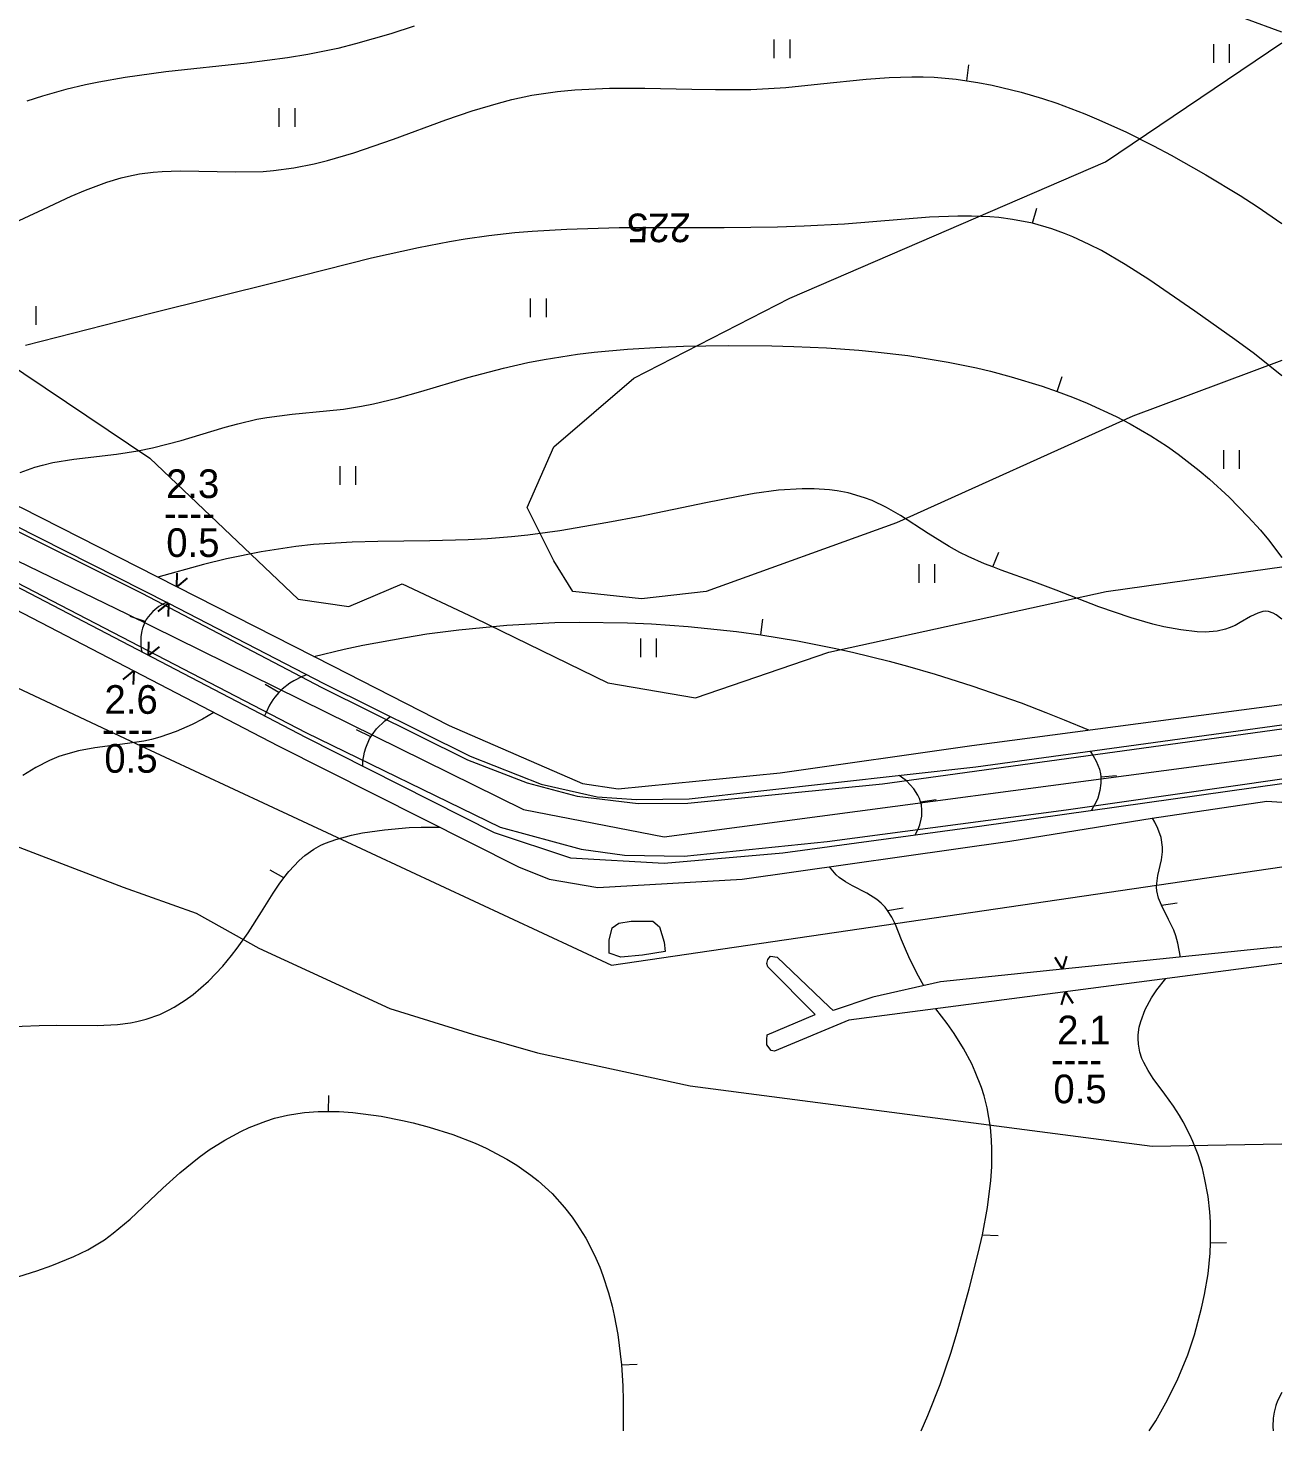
# Model space of a CAD drawing. Extents: x 1000 to 4000, y -5000 to -1000.
# Drawn here: x 1842.5 to 2000, y -5000 to -4823.7 of the extents above; entities that cross this region are included whole.
import ezdxf
from ezdxf.enums import TextEntityAlignment as Align

# ---------------------------------------------------------------- set-up
doc = ezdxf.new("R2010")
doc.units = 0
doc.header["$MEASUREMENT"] = 0
for name, color, linetype in [('СЛОЙ_11', 7, 'CONTINUOUS'), ('СЛОЙ_24', 7, 'CONTINUOUS'), ('СЛОЙ_30', 7, 'CONTINUOUS'), ('СЛОЙ_31', 7, 'CONTINUOUS'), ('СЛОЙ_34', 7, 'CONTINUOUS'), ('СЛОЙ_37', 7, 'CONTINUOUS'), ('СЛОЙ_40', 7, 'CONTINUOUS'), ('СЛОЙ_41', 7, 'CONTINUOUS'), ('СЛОЙ_50', 7, 'CONTINUOUS'), ('СЛОЙ_51', 7, 'CONTINUOUS')]:
    doc.layers.add(name, color=color, linetype=linetype)
doc.styles.add('STYLE-CHAR_FAST_FONT', font='CHAR_FAST_FONT.shx')

# ---------------------------------------------------------------- blocks, each defined once
blk = doc.blocks.new('238_A')
at = {"layer": 'СЛОЙ_34', "color": 254, "linetype": 'Continuous'}
for p, q in [((0, 0), (-0.74, 1.54)), ((0.68, 1.56), (0, 0))]:
    blk.add_line(p, q, dxfattribs=at)
blk = doc.blocks.new('238_A_1')
at = {"layer": 'СЛОЙ_34', "color": 254, "linetype": 'Continuous'}
for p, q in [((0, 0), (-0.75, 1.54)), ((0.67, 1.56), (0, 0))]:
    blk.add_line(p, q, dxfattribs=at)

msp = doc.modelspace()

# ---------------------------------------------------------------- linework, layer by layer
at = {"layer": 'СЛОЙ_11', "color": 253, "linetype": 'Continuous', "lineweight": 0}
for points in [[(1681.59, -4852.65), (1750.4, -4873.13), (1818.56, -4896.12), (1824.62, -4898.89), (1855.36, -4913.33)], [(1855.36, -4913.33), (1915.77, -4941.49), (2000, -4929.11)]]:
    msp.add_lwpolyline(points, dxfattribs=at)
at = {"layer": 'СЛОЙ_24', "color": 253, "linetype": 'Continuous', "lineweight": 0}
for points in [[(1712.76, -4850.92), (1772.34, -4868.43), (1794.5, -4875.12), (1806.99, -4879.11), (1820.36, -4883.88), (1825.65, -4886.22), (1836.57, -4891.09), (1877.36, -4912.25), (1901.79, -4924.15), (1911.94, -4926.89), (1917.4, -4927.66), (1924.89, -4927.8), (1942.88, -4925.93), (1972.91, -4921.97), (2000, -4918.06)], [(1752.11, -4856.63), (1788.29, -4866.84), (1808.04, -4873.33), (1821.83, -4878.38), (1829.47, -4881.64), (1838.43, -4885.63), (1856.77, -4894.73), (1879.35, -4906.61), (1897.66, -4915.68), (1905.15, -4918.59), (1911.45, -4920.23), (1919.12, -4921.18), (1925.35, -4921.14), (1949.81, -4918.69), (2000, -4911.8)], [(1789.97, -4910.86), (1799.12, -4912.31), (1810.4, -4914.61), (1819.33, -4917.84), (1827.42, -4922.07), (1831.75, -4923.65), (1839.46, -4925.96), (1854.4, -4931.7), (1863.58, -4934.95), (1871.45, -4939.36), (1887.93, -4946.92), (1898.31, -4950.16), (1906.45, -4952.49), (1925.63, -4956.63)], [(1925.63, -4956.63), (1983.7, -4964.21), (2000, -4963.94)]]:
    msp.add_lwpolyline(points, dxfattribs=at)
at = {"layer": 'СЛОЙ_30', "color": 253, "linetype": 'Continuous', "lineweight": 0}
msp.add_lwpolyline([(1999.31, -4939.23), (2000, -4939.15)], dxfattribs=at)
at = {"layer": 'СЛОЙ_31', "color": 253, "linetype": 'Continuous', "lineweight": 0}
for points in [[(1755.08, -4855.93), (1788.76, -4865.7), (1808.71, -4871.79), (1826.42, -4877.26), (1841.58, -4883.98), (1880.71, -4903.88), (1895.35, -4911.37), (1912.12, -4918.65), (1916.6, -4919.32), (1936.97, -4917.32), (1961.02, -4913.86), (2000, -4908.71)], [(1729.87, -4856.62), (1733.51, -4857.67), (1751.4, -4862.96), (1771.49, -4868.67), (1794.36, -4875.51), (1806.92, -4879.6), (1820.74, -4884.57), (1833.98, -4890.49), (1837.87, -4892.28), (1877.32, -4912.84), (1901.01, -4924.81), (1910.6, -4928), (1922.37, -4928.67), (1937.28, -4927.38), (1962.31, -4923.97), (2000, -4918.65)], [(1754.72, -4856.71), (1788.45, -4866.44), (1817.98, -4876.09), (1825.51, -4879.15), (1840.67, -4886.15), (1860.1, -4895.98), (1879.62, -4906.11), (1898, -4915.21), (1906.94, -4918.73), (1913.98, -4920.31), (1918.9, -4920.65), (1925.52, -4920.58), (1961.55, -4916.57), (2000, -4911.27)], [(1728.58, -4858.58), (1728.93, -4860.33), (1753.19, -4865.38), (1764.29, -4868.92), (1783.77, -4875.19), (1805.7, -4882.44), (1819.53, -4885.98), (1823.48, -4887.94), (1837.59, -4895.08), (1873.89, -4913.93), (1904.1, -4929.13), (1907.95, -4930.67), (1914.04, -4931.72), (1932.17, -4930.67), (1965.8, -4925.91), (1983.7, -4923.03), (1998.12, -4920.89), (2000, -4921.02)], [(1935.29, -4950.83), (1935.31, -4950.25), (1941.36, -4947.69), (1935.39, -4941.67), (1935.28, -4941.25), (1935.39, -4940.76), (1935.75, -4940.34), (1936.57, -4940.47)], [(1999.31, -4939.23), (1972.43, -4941.98), (1957.11, -4943.59), (1948.6, -4945.51), (1943.61, -4947.16), (1943.12, -4946.73), (1936.57, -4940.47)], [(2000, -4941.26), (1945.6, -4948.38), (1936.24, -4952.3), (1935.84, -4952.19), (1935.28, -4951.48), (1935.29, -4950.83)]]:
    msp.add_lwpolyline(points, dxfattribs=at)
at = {"layer": 'СЛОЙ_37', "color": 253, "linetype": 'Continuous', "lineweight": 0}
msp.add_lwpolyline([(1915.49, -4939.99), (1915.49, -4938.34), (1915.85, -4936.8), (1916.68, -4936.2), (1918.22, -4935.97), (1920.95, -4935.97), (1921.78, -4936.68), (1922.37, -4938.57), (1922.49, -4939.76), (1919.65, -4940.23), (1916.92, -4940.47), (1915.49, -4939.99)], dxfattribs=at)
at = {"layer": 'СЛОЙ_40', "color": 253, "linetype": 'Continuous', "lineweight": 0}
for points in [[(2000, -4865.5), (1981.25, -4872.51), (1951.59, -4885.9), (1927.66, -4894.52), (1919.53, -4895.47), (1910.91, -4894.52), (1908.52, -4890.69), (1905.17, -4883.99), (1908.52, -4876.34), (1918.57, -4867.73), (1938.19, -4857.68), (1977.83, -4840.53), (2000, -4825.6)], [(1731.26, -4845.74), (1761.07, -4844.77), (1779.27, -4851), (1787.4, -4851.48), (1795.06, -4848.61), (1800.8, -4847.65), (1813.72, -4849.57), (1831.42, -4860.09), (1857.74, -4877.79), (1876.4, -4895.49), (1882.77, -4896.42), (1889.47, -4893.55), (1898.56, -4897.85), (1915.31, -4905.99), (1926.32, -4907.9), (1943.06, -4902.16), (1977.9, -4894.52), (1998.48, -4891.65)], [(1998.48, -4891.65), (2000, -4891.43)]]:
    msp.add_lwpolyline(points, dxfattribs=at)
at = {"layer": 'СЛОЙ_41', "color": 253, "linetype": 'Continuous', "lineweight": 0}
for p, q in [((1936.22, -4827.53), (1936.22, -4825.19)), ((1938.17, -4825.19), (1938.17, -4827.53)), ((1991.44, -4828.09), (1991.44, -4825.75)), ((1993.39, -4825.75), (1993.39, -4828.09)), ((1874.01, -4836.14), (1874.01, -4833.8)), ((1875.96, -4833.8), (1875.96, -4836.14)), ((1905.59, -4860.06), (1905.59, -4857.72)), ((1907.54, -4857.72), (1907.54, -4860.06)), ((1843.42, -4858.68), (1843.42, -4861.02)), ((1992.68, -4879.1), (1992.68, -4876.76)), ((1994.63, -4876.76), (1994.63, -4879.1)), ((1881.67, -4881.11), (1881.67, -4878.77)), ((1883.62, -4878.77), (1883.62, -4881.11)), ((1954.4, -4893.45), (1954.4, -4891.11)), ((1956.35, -4891.11), (1956.35, -4893.45)), ((1919.44, -4902.79), (1919.44, -4900.45)), ((1921.39, -4900.45), (1921.39, -4902.79))]:
    msp.add_line(p, q, dxfattribs=at)
at = {"layer": 'СЛОЙ_50', "color": 253, "linetype": 'Continuous', "lineweight": 0}
for p, q in [((1968.67, -4848.27), (1969.22, -4846.35)), ((1934.54, -4899.99), (1934.76, -4898)), ((1873.97, -4907.22), (1872.24, -4906.21)), ((1950.45, -4934.59), (1952.43, -4934.26)), ((1984.85, -4933.95), (1986.83, -4933.66)), ((1962.36, -4975.37), (1964.36, -4975.44)), ((1991.04, -4976.36), (1993.04, -4976.33)), ((1917.01, -4991.68), (1919.01, -4991.63))]:
    msp.add_line(p, q, dxfattribs=at)
for points in [[(1890.96, -4823.51), (1888.03, -4824.45), (1883.6, -4825.74), (1881.37, -4826.3), (1877.6, -4827.07), (1875.06, -4827.48), (1869.96, -4828.16), (1859.75, -4829.26), (1854.68, -4829.94), (1851.34, -4830.52), (1849.69, -4830.86), (1847.22, -4831.45), (1844.26, -4832.29), (1842.31, -4832.93)], [(2000, -4824.26), (1995.43, -4822.59)], [(1960.43, -4830.36), (1960.68, -4828.38)], [(1837.72, -4849.61), (1844.38, -4846.48), (1847.89, -4844.86), (1849.66, -4844.1), (1852.35, -4843.1), (1854.16, -4842.56), (1855.08, -4842.34), (1856.46, -4842.07), (1858.16, -4841.84), (1859.3, -4841.75), (1861.59, -4841.68), (1868.55, -4841.82), (1872.02, -4841.75), (1873.31, -4841.64), (1875.86, -4841.3), (1878.4, -4840.79), (1880.08, -4840.38), (1883.41, -4839.41), (1888.37, -4837.71), (1894.95, -4835.29), (1898.25, -4834.16), (1901.57, -4833.16), (1903.23, -4832.72), (1905.75, -4832.18), (1908.98, -4831.7), (1911.16, -4831.49), (1915.53, -4831.29), (1919.95, -4831.29), (1925.86, -4831.42), (1928.83, -4831.47), (1933.27, -4831.44), (1935.49, -4831.34), (1937.67, -4831.19), (1942.01, -4830.76), (1947.77, -4830.16), (1950.64, -4829.95), (1953.5, -4829.86), (1954.93, -4829.87), (1956.31, -4829.93), (1959.06, -4830.17), (1960.43, -4830.36), (1961.79, -4830.56), (1963.61, -4830.91), (1967.23, -4831.79), (1969.92, -4832.59), (1971.7, -4833.19), (1975.24, -4834.53), (1976.99, -4835.26), (1980.45, -4836.83), (1983.85, -4838.52), (1986.08, -4839.71), (1990.45, -4842.17), (1994.77, -4844.79), (1996.88, -4846.15), (2000, -4848.31)], [(2000, -4867.45), (1996.57, -4864.69), (1994.1, -4862.87), (1989.05, -4859.31), (1983.28, -4855.32), (1980.32, -4853.44), (1977.31, -4851.7), (1975.78, -4850.92), (1973.71, -4849.97), (1972.67, -4849.54), (1971.08, -4848.96), (1968.67, -4848.27), (1966.15, -4847.78), (1964.45, -4847.56), (1963.31, -4847.46), (1961.01, -4847.36), (1959.26, -4847.36), (1955.73, -4847.49), (1945.02, -4848.37), (1939.97, -4848.65), (1936.62, -4848.76), (1929.94, -4848.83), (1916.71, -4848.85), (1910.15, -4849.03), (1905.79, -4849.29), (1903.62, -4849.48), (1900.36, -4849.85), (1897.4, -4850.27), (1895.43, -4850.6), (1891.5, -4851.35), (1885.61, -4852.67), (1873.88, -4855.63), (1857.9, -4859.62), (1842.13, -4863.62)], [(1841.47, -4879.58), (1843.33, -4878.92), (1844.27, -4878.65), (1845.57, -4878.34), (1848.21, -4877.89), (1853.58, -4877.26), (1856.25, -4876.86), (1858.08, -4876.49), (1861.68, -4875.54), (1864.06, -4874.83), (1867.23, -4873.88), (1868.82, -4873.45), (1871.22, -4872.89), (1872.44, -4872.66), (1875.65, -4872.24), (1879.96, -4871.85), (1882.11, -4871.61), (1884.37, -4871.24), (1885.87, -4870.94), (1888.85, -4870.22), (1891.82, -4869.41), (1897.72, -4867.66), (1902.18, -4866.46), (1905.26, -4865.76), (1907.32, -4865.37), (1911.49, -4864.72), (1913.58, -4864.47), (1917.78, -4864.07), (1921.99, -4863.82), (1924.81, -4863.71), (1930.44, -4863.62), (1935.93, -4863.65), (1938.67, -4863.73), (1942.77, -4863.91), (1946.86, -4864.21), (1948.91, -4864.4), (1952.99, -4864.89), (1955.03, -4865.2), (1958.08, -4865.72), (1961.61, -4866.45), (1963.37, -4866.86), (1965.99, -4867.55), (1969.87, -4868.73), (1971.77, -4869.41), (1973.67, -4870.1), (1975.53, -4870.87), (1979.17, -4872.55), (1980.94, -4873.48), (1983.52, -4874.97), (1985.62, -4876.33), (1986.98, -4877.29), (1989.62, -4879.33), (1990.9, -4880.42), (1993.38, -4882.7), (1995.77, -4885.13), (1997.31, -4886.84), (1998.31, -4888.02), (2000, -4890.27)], [(1971.77, -4869.41), (1972.4, -4867.52)], [(2000, -4898.01), (1999.27, -4897.45), (1998.9, -4897.24), (1998.33, -4897.05), (1997.88, -4897.02), (1997.58, -4897.06), (1996.97, -4897.24), (1996.04, -4897.69), (1994.77, -4898.44), (1994.13, -4898.79), (1993.39, -4899.1), (1992.89, -4899.27), (1991.88, -4899.5), (1990.35, -4899.63), (1989.33, -4899.6), (1987.29, -4899.36), (1985.18, -4898.96), (1983.78, -4898.63), (1981.04, -4897.85), (1976.98, -4896.44), (1971.64, -4894.38), (1968.96, -4893.37), (1964.72, -4891.86), (1963.67, -4891.45), (1962.62, -4891.05), (1960.56, -4890.14), (1959.55, -4889.64), (1958.2, -4888.89), (1955.56, -4887.23), (1952.07, -4884.99), (1950.3, -4883.98), (1948.5, -4883.11), (1947.57, -4882.75), (1945.52, -4882.15), (1944.11, -4881.89), (1943.15, -4881.76), (1941.21, -4881.63), (1939.73, -4881.63), (1936.73, -4881.82), (1933.69, -4882.22), (1931.66, -4882.58), (1927.61, -4883.38), (1919.35, -4885.09), (1915.3, -4885.88), (1909.26, -4886.91), (1905.24, -4887.45), (1903.22, -4887.66), (1900.18, -4887.9), (1897.77, -4888.03), (1892.92, -4888.15), (1886.42, -4888.23), (1883.17, -4888.33), (1878.32, -4888.64), (1876.12, -4888.88), (1871.74, -4889.54), (1867.39, -4890.43), (1864.51, -4891.12), (1858.77, -4892.72)], [(1963.67, -4891.45), (1964.45, -4889.61)], [(1859.92, -4895.89), (1859.47, -4896.08), (1858.89, -4896.43), (1858.15, -4897.03), (1857.55, -4897.7), (1857.31, -4898.07), (1857.19, -4898.29), (1857.08, -4898.51), (1856.84, -4899.14), (1856.75, -4899.48), (1856.64, -4900.18), (1856.63, -4901.19), (1856.67, -4901.72), (1856.75, -4902.12)], [(1857.19, -4898.29), (1855.29, -4897.68)], [(1878.38, -4902.69), (1882.17, -4901.79), (1884.54, -4901.28), (1889.88, -4900.29), (1892.56, -4899.87), (1896.57, -4899.34), (1902.61, -4898.76), (1908.66, -4898.44), (1911.69, -4898.38), (1917.77, -4898.45), (1920.81, -4898.59), (1925.38, -4898.91), (1931.48, -4899.57), (1934.54, -4899.99), (1939.13, -4900.75), (1943.73, -4901.66), (1946.03, -4902.17), (1950.64, -4903.3), (1952.95, -4903.92), (1956.41, -4904.91), (1961.04, -4906.37), (1967.22, -4908.54), (1970.32, -4909.73), (1972.64, -4910.66), (1975.68, -4911.92)], [(1877.5, -4905.01), (1876.88, -4905.23), (1875.84, -4905.74), (1875.36, -4906.04), (1874.38, -4906.81), (1873.97, -4907.22), (1873.47, -4907.82), (1873.23, -4908.14), (1872.81, -4908.82), (1872.32, -4909.81), (1872.18, -4910.16)], [(1865.79, -4909.73), (1864.38, -4910.56), (1863.07, -4911.24), (1861.08, -4912.13), (1859.03, -4912.84), (1857.99, -4913.11), (1856.99, -4913.33), (1854.96, -4913.64), (1850.85, -4914.16), (1848.81, -4914.54), (1847.16, -4915), (1846.34, -4915.28), (1845.15, -4915.76), (1843.43, -4916.63), (1841.82, -4917.66)], [(1884.51, -4916.47), (1884.54, -4915.85), (1884.73, -4914.71), (1884.89, -4914.17), (1885.37, -4913.06), (1885.52, -4912.8), (1885.68, -4912.54), (1886.23, -4911.8), (1887.27, -4910.78), (1887.87, -4910.32), (1887.98, -4910.25)], [(1885.52, -4912.8), (1883.73, -4911.91)], [(1975.9, -4914.59), (1976.3, -4915.17), (1976.67, -4915.83), (1977.07, -4916.85), (1977.19, -4917.43), (1977.23, -4917.83), (1977.26, -4918.23), (1977.25, -4918.63), (1977.13, -4919.55), (1976.85, -4920.49), (1976.66, -4920.97), (1976.09, -4922.02)], [(1953.9, -4925.11), (1954.29, -4924.4), (1954.5, -4923.84), (1954.69, -4923.13), (1954.74, -4922.77), (1954.77, -4922), (1954.7, -4921.35), (1954.57, -4920.94), (1954.45, -4920.52), (1954.26, -4920.12), (1953.75, -4919.33), (1952.81, -4918.33), (1952.22, -4917.86), (1951.89, -4917.64)], [(1977.23, -4917.83), (1979.22, -4917.64)], [(1954.57, -4920.94), (1956.55, -4920.67)], [(1839.57, -4949.22), (1843.86, -4949.04), (1846.03, -4949.03), (1851.16, -4949.06), (1853.68, -4948.93), (1855.32, -4948.72), (1856.13, -4948.57), (1857.31, -4948.27), (1859.02, -4947.66), (1860.11, -4947.15), (1860.83, -4946.76), (1862.21, -4945.89), (1863.22, -4945.15), (1865.13, -4943.49), (1866.92, -4941.62), (1868.04, -4940.28), (1868.75, -4939.35), (1870.11, -4937.43), (1871.79, -4934.76), (1873.26, -4932.42), (1874.01, -4931.31), (1874.61, -4930.52), (1875.21, -4929.73), (1876.52, -4928.33), (1877.23, -4927.71), (1878.38, -4926.89), (1879.24, -4926.42), (1879.85, -4926.14), (1881.11, -4925.67), (1883.1, -4925.13), (1884.48, -4924.86), (1887.26, -4924.48), (1890.35, -4924.2), (1891.87, -4924.13), (1894.18, -4924.14)], [(1987.24, -4940.46), (1986.93, -4938.72), (1986.67, -4937.78), (1986.4, -4937.09), (1985.74, -4935.74), (1984.85, -4933.95), (1984.51, -4933.06), (1984.3, -4932.14), (1984.26, -4931.68), (1984.27, -4931.2), (1984.42, -4930.21), (1984.88, -4928.23), (1985.01, -4927.24), (1985.01, -4926.64), (1984.83, -4925.45), (1984.42, -4924.29), (1984.05, -4923.52), (1983.75, -4923.03)], [(1874.61, -4930.52), (1872.86, -4929.55)], [(1954.99, -4944.07), (1954.35, -4942.85), (1953.29, -4940.82), (1952.81, -4939.77), (1952.22, -4938.3), (1951.44, -4936.35), (1950.98, -4935.43), (1950.45, -4934.59), (1950.15, -4934.2), (1949.65, -4933.67), (1949.09, -4933.22), (1947.83, -4932.45), (1946.03, -4931.53), (1945.16, -4931.03), (1944.36, -4930.46), (1944, -4930.13), (1943.17, -4929.11)], [(1983.33, -5000), (1984.14, -4998.71), (1985.63, -4996.1), (1986.92, -4993.45), (1987.69, -4991.64), (1988.16, -4990.42), (1989, -4987.93), (1989.91, -4984.57), (1990.28, -4982.86), (1990.71, -4980.27), (1990.97, -4977.67), (1991.04, -4976.36), (1991.03, -4973.76), (1990.95, -4972.46), (1990.73, -4970.54), (1990.29, -4968.19), (1990, -4967.03), (1989.46, -4965.32), (1988.81, -4963.64), (1988.43, -4962.81), (1987.6, -4961.18), (1987.13, -4960.38), (1986.37, -4959.2), (1985.27, -4957.69), (1983.82, -4955.7), (1983.18, -4954.7), (1982.64, -4953.7), (1982.41, -4953.19), (1982.15, -4952.43), (1981.96, -4951.39), (1981.93, -4950.69), (1981.95, -4950.22), (1982.08, -4949.26), (1982.26, -4948.54), (1982.82, -4947.07), (1983.63, -4945.57), (1984.3, -4944.56), (1985.4, -4943.17)], [(1954.69, -5000), (1955.53, -4998.06), (1957.05, -4994.17), (1958.39, -4990.23), (1959.2, -4987.57), (1960.71, -4982.15), (1961.85, -4977.65), (1962.36, -4975.37), (1963, -4971.94), (1963.42, -4968.53), (1963.53, -4966.83), (1963.56, -4964.59), (1963.52, -4963.48), (1963.37, -4961.84), (1962.97, -4959.42), (1962.57, -4957.88), (1962.25, -4956.87), (1961.47, -4954.87), (1961.02, -4953.89), (1959.99, -4951.95), (1958.82, -4950.05), (1957.95, -4948.79), (1956.53, -4946.95)], [(1880.22, -4959.87), (1880.23, -4957.87)], [(1839.71, -4981.1), (1843.55, -4979.88), (1845.44, -4979.22), (1848.2, -4978.09), (1849.96, -4977.23), (1850.81, -4976.75), (1852.05, -4975.98), (1853.17, -4975.17), (1855.31, -4973.4), (1859.41, -4969.49), (1861.53, -4967.55), (1863.94, -4965.6), (1865.21, -4964.7), (1867.17, -4963.45), (1869.2, -4962.36), (1870.24, -4961.88), (1872.35, -4961.06), (1873.43, -4960.72), (1875.07, -4960.32), (1876.34, -4960.1), (1877.2, -4959.99), (1878.92, -4959.86), (1880.22, -4959.87), (1881.53, -4959.88), (1883.28, -4960), (1886.81, -4960.47), (1889.52, -4960.99), (1890.86, -4961.3), (1892.86, -4961.82), (1895.81, -4962.75), (1898.65, -4963.86), (1900.01, -4964.48), (1902.63, -4965.86), (1903.87, -4966.62), (1905.62, -4967.85), (1906.56, -4968.59), (1908.3, -4970.18), (1909.87, -4971.91), (1910.83, -4973.14), (1911.43, -4974), (1912.53, -4975.79), (1913.63, -4977.93), (1914.28, -4979.44), (1914.67, -4980.48), (1915.37, -4982.63), (1915.83, -4984.32), (1916.09, -4985.48), (1916.54, -4987.88), (1917.01, -4991.68), (1917.19, -4994.35), (1917.25, -4996.19), (1917.25, -5000)], [(2000, -4995.15), (1999.45, -4996.23), (1999.24, -4996.79), (1999.01, -4997.64), (1998.89, -4998.41), (1998.85, -4999.46), (1998.89, -5000)]]:
    msp.add_lwpolyline(points, dxfattribs=at)
at = {"layer": 'СЛОЙ_51', "color": 253, "linetype": 'Continuous', "lineweight": 0}
msp.add_lwpolyline([(1000, -4630), (1246.05, -4705.33), (1605.59, -4814.47), (1716.59, -4848.84), (1805.37, -4875.14), (1823.12, -4881.97), (1854.87, -4897.34), (1904.72, -4921.94), (1922.38, -4925.35), (2000, -4915.05)], dxfattribs=at)

# ---------------------------------------------------------------- block references
at = {"layer": 'СЛОЙ_34', "color": 253, "linetype": 'Continuous', "lineweight": 0, "xscale": 1.000001214504978, "yscale": 1.000001214504978, "zscale": 1.000001214504978}
for p, rotation in [((1861.15, -4893.93), 333.0522913814079), ((1860.1, -4895.98), 153.052291381408)]:
    msp.add_blockref('238_A', p, dxfattribs=dict(at, rotation=rotation))
at = {"layer": 'СЛОЙ_34', "color": 253, "linetype": 'Continuous', "lineweight": 0}
for name, p, rotation in [('238_A', (1857.59, -4902.56), 332.4730747018061), ('238_A', (1855.74, -4904.51), 152.4730747018062), ('238_A', (1972.43, -4941.98), 6.487068247286485), ('238_A_1', (1972.8, -4944.82), 186.4870682472865)]:
    msp.add_blockref(name, p, dxfattribs=dict(at, rotation=rotation))

# ---------------------------------------------------------------- texts
at = {"layer": 'СЛОЙ_34', "color": 253, "linetype": 'Continuous', "lineweight": 0, "style": 'STYLE-CHAR_FAST_FONT'}
for s, p in [('2.3', (1863.14, -4880.99)), ('----', (1862.73, -4884.69)), ('0.5', (1863.17, -4888.39)), ('2.6', (1855.41, -4908.1)), ('----', (1854.95, -4911.8)), ('0.5', (1855.39, -4915.5)), ('2.1', (1975.11, -4949.62)), ('----', (1974.19, -4953.32)), ('0.5', (1974.63, -4957.03))]:
    msp.add_text(s, height=3.6, dxfattribs=at).set_placement(p, align=Align.MIDDLE_CENTER)
at = {"layer": 'СЛОЙ_50', "color": 253, "linetype": 'Continuous', "lineweight": 0, "style": 'STYLE-CHAR_FAST_FONT'}
msp.add_text('225', height=3.6, rotation=180.0768, dxfattribs=at).set_placement((1921.72, -4848.84), align=Align.MIDDLE_CENTER)

doc.saveas('drawing.dxf')
